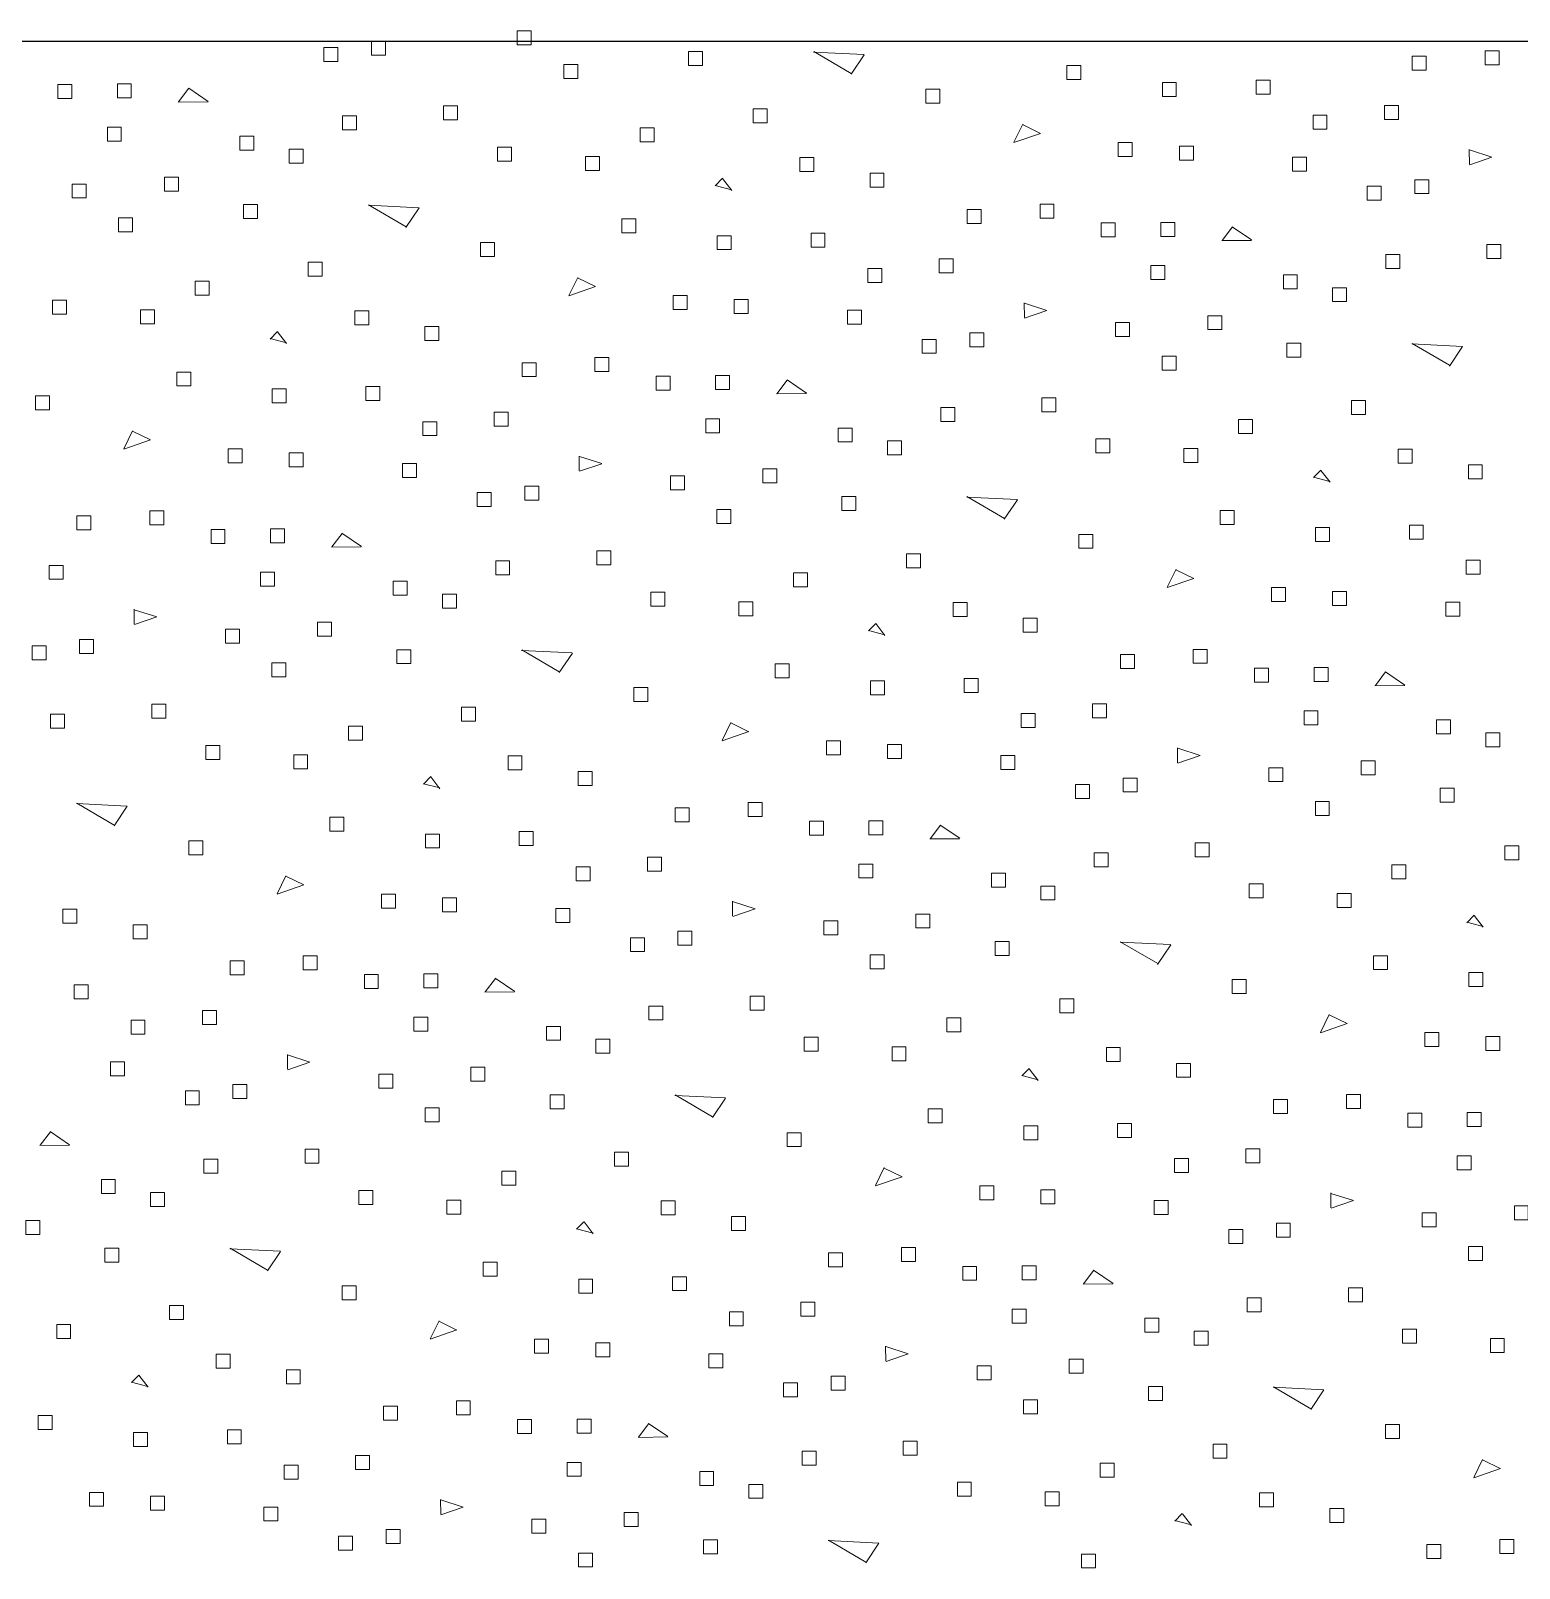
# Model space of a CAD drawing. Header units: millimetres. Extents: x 0 to 23.3, y 0 to 16.5.
# Drawn here: x 17.2293 to 17.4425, y 4.2948 to 4.515 of the extents above; entities that cross this region are included whole.
import ezdxf

# ---------------------------------------------------------------- set-up
doc = ezdxf.new("R2010")
doc.units = ezdxf.units.MM
doc.layers.add('PDF _Геометрия', color=7, linetype='Continuous')

msp = doc.modelspace()

# ---------------------------------------------------------------- linework, layer by layer
at = {"layer": 'PDF _Геометрия', "lineweight": 5}
for points in [[(17.29899, 4.51303), (17.30099, 4.51303), (17.30099, 4.51503), (17.29899, 4.51503)], [(17.2713, 4.51063), (17.2733, 4.51063), (17.2733, 4.51263), (17.2713, 4.51263)], [(17.27811, 4.51155), (17.28011, 4.51155), (17.28011, 4.51355), (17.27811, 4.51355)], [(17.30565, 4.50819), (17.30765, 4.50819), (17.30765, 4.51019), (17.30565, 4.51019)], [(17.32354, 4.51008), (17.32554, 4.51008), (17.32554, 4.51208), (17.32354, 4.51208)], [(17.42718, 4.50939), (17.42918, 4.50939), (17.42918, 4.51139), (17.42718, 4.51139)], [(17.43762, 4.51014), (17.43962, 4.51014), (17.43962, 4.51214), (17.43762, 4.51214)], [(17.37772, 4.50805), (17.37972, 4.50805), (17.37972, 4.51005), (17.37772, 4.51005)], [(17.40482, 4.50597), (17.40682, 4.50597), (17.40682, 4.50797), (17.40482, 4.50797)], [(17.23318, 4.50535), (17.23518, 4.50535), (17.23518, 4.50735), (17.23318, 4.50735)], [(17.24171, 4.50543), (17.24371, 4.50543), (17.24371, 4.50743), (17.24171, 4.50743)], [(17.3575, 4.50465), (17.3595, 4.50465), (17.3595, 4.50665), (17.3575, 4.50665)], [(17.39139, 4.50563), (17.39339, 4.50563), (17.39339, 4.50763), (17.39139, 4.50763)], [(17.28844, 4.50227), (17.29044, 4.50227), (17.29044, 4.50427), (17.28844, 4.50427)], [(17.33279, 4.50185), (17.33479, 4.50185), (17.33479, 4.50385), (17.33279, 4.50385)], [(17.4232, 4.50232), (17.4252, 4.50232), (17.4252, 4.50432), (17.4232, 4.50432)], [(17.27395, 4.50085), (17.27595, 4.50085), (17.27595, 4.50285), (17.27395, 4.50285)], [(17.41297, 4.50094), (17.41497, 4.50094), (17.41497, 4.50294), (17.41297, 4.50294)], [(17.24028, 4.49923), (17.24228, 4.49923), (17.24228, 4.50123), (17.24028, 4.50123)], [(17.25927, 4.49793), (17.26127, 4.49793), (17.26127, 4.49993), (17.25927, 4.49993)], [(17.31662, 4.49913), (17.31862, 4.49913), (17.31862, 4.50113), (17.31662, 4.50113)], [(17.26632, 4.49608), (17.26832, 4.49608), (17.26832, 4.49808), (17.26632, 4.49808)], [(17.29617, 4.49637), (17.29817, 4.49637), (17.29817, 4.49837), (17.29617, 4.49837)], [(17.30877, 4.49501), (17.31077, 4.49501), (17.31077, 4.49701), (17.30877, 4.49701)], [(17.38508, 4.49704), (17.38708, 4.49704), (17.38708, 4.49904), (17.38508, 4.49904)], [(17.39383, 4.49648), (17.39583, 4.49648), (17.39583, 4.49848), (17.39383, 4.49848)], [(17.33947, 4.49488), (17.34147, 4.49488), (17.34147, 4.49688), (17.33947, 4.49688)], [(17.41005, 4.49494), (17.41205, 4.49494), (17.41205, 4.49694), (17.41005, 4.49694)], [(17.23524, 4.49108), (17.23724, 4.49108), (17.23724, 4.49308), (17.23524, 4.49308)], [(17.24845, 4.49207), (17.25045, 4.49207), (17.25045, 4.49407), (17.24845, 4.49407)], [(17.34952, 4.49264), (17.35152, 4.49264), (17.35152, 4.49464), (17.34952, 4.49464)], [(17.42075, 4.49078), (17.42275, 4.49078), (17.42275, 4.49278), (17.42075, 4.49278)], [(17.42756, 4.4917), (17.42956, 4.4917), (17.42956, 4.4937), (17.42756, 4.4937)], [(17.2419, 4.48624), (17.2439, 4.48624), (17.2439, 4.48824), (17.2419, 4.48824)], [(17.25979, 4.48813), (17.26179, 4.48813), (17.26179, 4.49013), (17.25979, 4.49013)], [(17.36343, 4.48744), (17.36543, 4.48744), (17.36543, 4.48944), (17.36343, 4.48944)], [(17.37387, 4.48818), (17.37587, 4.48818), (17.37587, 4.49018), (17.37387, 4.49018)], [(17.31397, 4.4861), (17.31597, 4.4861), (17.31597, 4.4881), (17.31397, 4.4881)], [(17.34107, 4.48402), (17.34307, 4.48402), (17.34307, 4.48602), (17.34107, 4.48602)], [(17.38264, 4.4855), (17.38464, 4.4855), (17.38464, 4.4875), (17.38264, 4.4875)], [(17.39116, 4.48558), (17.39316, 4.48558), (17.39316, 4.48758), (17.39116, 4.48758)], [(17.29375, 4.4827), (17.29575, 4.4827), (17.29575, 4.4847), (17.29375, 4.4847)], [(17.32764, 4.48368), (17.32964, 4.48368), (17.32964, 4.48568), (17.32764, 4.48568)], [(17.43789, 4.48242), (17.43989, 4.48242), (17.43989, 4.48442), (17.43789, 4.48442)], [(17.26904, 4.4799), (17.27104, 4.4799), (17.27104, 4.4819), (17.26904, 4.4819)], [(17.35944, 4.48037), (17.36144, 4.48037), (17.36144, 4.48237), (17.35944, 4.48237)], [(17.42341, 4.481), (17.42541, 4.481), (17.42541, 4.483), (17.42341, 4.483)], [(17.34922, 4.47899), (17.35122, 4.47899), (17.35122, 4.48099), (17.34922, 4.48099)], [(17.38973, 4.47939), (17.39173, 4.47939), (17.39173, 4.48139), (17.38973, 4.48139)], [(17.40872, 4.47808), (17.41072, 4.47808), (17.41072, 4.48008), (17.40872, 4.48008)], [(17.25286, 4.47718), (17.25486, 4.47718), (17.25486, 4.47918), (17.25286, 4.47918)], [(17.41578, 4.47623), (17.41778, 4.47623), (17.41778, 4.47823), (17.41578, 4.47823)], [(17.23242, 4.47442), (17.23442, 4.47442), (17.23442, 4.47642), (17.23242, 4.47642)], [(17.24502, 4.47305), (17.24702, 4.47305), (17.24702, 4.47505), (17.24502, 4.47505)], [(17.32133, 4.47509), (17.32333, 4.47509), (17.32333, 4.47709), (17.32133, 4.47709)], [(17.33008, 4.47453), (17.33208, 4.47453), (17.33208, 4.47653), (17.33008, 4.47653)], [(17.3463, 4.47299), (17.3483, 4.47299), (17.3483, 4.47499), (17.3463, 4.47499)], [(17.27572, 4.47293), (17.27772, 4.47293), (17.27772, 4.47493), (17.27572, 4.47493)], [(17.3847, 4.47123), (17.3867, 4.47123), (17.3867, 4.47323), (17.3847, 4.47323)], [(17.3979, 4.47222), (17.3999, 4.47222), (17.3999, 4.47422), (17.3979, 4.47422)], [(17.28576, 4.47068), (17.28776, 4.47068), (17.28776, 4.47268), (17.28576, 4.47268)], [(17.357, 4.46883), (17.359, 4.46883), (17.359, 4.47083), (17.357, 4.47083)], [(17.36381, 4.46975), (17.36581, 4.46975), (17.36581, 4.47175), (17.36381, 4.47175)], [(17.39135, 4.4664), (17.39335, 4.4664), (17.39335, 4.4684), (17.39135, 4.4684)], [(17.40924, 4.46828), (17.41124, 4.46828), (17.41124, 4.47028), (17.40924, 4.47028)], [(17.25022, 4.46415), (17.25222, 4.46415), (17.25222, 4.46615), (17.25022, 4.46615)], [(17.29968, 4.46549), (17.30168, 4.46549), (17.30168, 4.46749), (17.29968, 4.46749)], [(17.31012, 4.46623), (17.31212, 4.46623), (17.31212, 4.46823), (17.31012, 4.46823)], [(17.27732, 4.46207), (17.27932, 4.46207), (17.27932, 4.46407), (17.27732, 4.46407)], [(17.31888, 4.46355), (17.32088, 4.46355), (17.32088, 4.46555), (17.31888, 4.46555)], [(17.32741, 4.46363), (17.32941, 4.46363), (17.32941, 4.46563), (17.32741, 4.46563)], [(17.23, 4.46075), (17.232, 4.46075), (17.232, 4.46275), (17.23, 4.46275)], [(17.26389, 4.46173), (17.26589, 4.46173), (17.26589, 4.46373), (17.26389, 4.46373)], [(17.37414, 4.46047), (17.37614, 4.46047), (17.37614, 4.46247), (17.37414, 4.46247)], [(17.41849, 4.46005), (17.42049, 4.46005), (17.42049, 4.46205), (17.41849, 4.46205)], [(17.29569, 4.45842), (17.29769, 4.45842), (17.29769, 4.46042), (17.29569, 4.46042)], [(17.35966, 4.45905), (17.36166, 4.45905), (17.36166, 4.46105), (17.35966, 4.46105)], [(17.28547, 4.45704), (17.28747, 4.45704), (17.28747, 4.45904), (17.28547, 4.45904)], [(17.32598, 4.45744), (17.32798, 4.45744), (17.32798, 4.45944), (17.32598, 4.45944)], [(17.34497, 4.45613), (17.34697, 4.45613), (17.34697, 4.45813), (17.34497, 4.45813)], [(17.40232, 4.45733), (17.40432, 4.45733), (17.40432, 4.45933), (17.40232, 4.45933)], [(17.25758, 4.45314), (17.25958, 4.45314), (17.25958, 4.45514), (17.25758, 4.45514)], [(17.35203, 4.45428), (17.35403, 4.45428), (17.35403, 4.45628), (17.35203, 4.45628)], [(17.38187, 4.45457), (17.38387, 4.45457), (17.38387, 4.45657), (17.38187, 4.45657)], [(17.39447, 4.45321), (17.39647, 4.45321), (17.39647, 4.45521), (17.39447, 4.45521)], [(17.26633, 4.45258), (17.26833, 4.45258), (17.26833, 4.45458), (17.26633, 4.45458)], [(17.28255, 4.45104), (17.28455, 4.45104), (17.28455, 4.45304), (17.28255, 4.45304)], [(17.42517, 4.45308), (17.42717, 4.45308), (17.42717, 4.45508), (17.42517, 4.45508)], [(17.32095, 4.44928), (17.32295, 4.44928), (17.32295, 4.45128), (17.32095, 4.45128)], [(17.33415, 4.45027), (17.33615, 4.45027), (17.33615, 4.45227), (17.33415, 4.45227)], [(17.43522, 4.45084), (17.43722, 4.45084), (17.43722, 4.45284), (17.43522, 4.45284)], [(17.29325, 4.44688), (17.29525, 4.44688), (17.29525, 4.44888), (17.29325, 4.44888)], [(17.30006, 4.4478), (17.30206, 4.4478), (17.30206, 4.4498), (17.30006, 4.4498)], [(17.3276, 4.44444), (17.3296, 4.44444), (17.3296, 4.44644), (17.3276, 4.44644)], [(17.34549, 4.44633), (17.34749, 4.44633), (17.34749, 4.44833), (17.34549, 4.44833)], [(17.23593, 4.44354), (17.23793, 4.44354), (17.23793, 4.44554), (17.23593, 4.44554)], [(17.24636, 4.44428), (17.24836, 4.44428), (17.24836, 4.44628), (17.24636, 4.44628)], [(17.39967, 4.4443), (17.40167, 4.4443), (17.40167, 4.4463), (17.39967, 4.4463)], [(17.42677, 4.44222), (17.42877, 4.44222), (17.42877, 4.44422), (17.42677, 4.44422)], [(17.25513, 4.4416), (17.25713, 4.4416), (17.25713, 4.4436), (17.25513, 4.4436)], [(17.26366, 4.44168), (17.26566, 4.44168), (17.26566, 4.44368), (17.26366, 4.44368)], [(17.37945, 4.4409), (17.38145, 4.4409), (17.38145, 4.4429), (17.37945, 4.4429)], [(17.41334, 4.44188), (17.41534, 4.44188), (17.41534, 4.44388), (17.41334, 4.44388)], [(17.31039, 4.43852), (17.31239, 4.43852), (17.31239, 4.44052), (17.31039, 4.44052)], [(17.35474, 4.4381), (17.35674, 4.4381), (17.35674, 4.4401), (17.35474, 4.4401)], [(17.23194, 4.43646), (17.23394, 4.43646), (17.23394, 4.43846), (17.23194, 4.43846)], [(17.2959, 4.4371), (17.2979, 4.4371), (17.2979, 4.4391), (17.2959, 4.4391)], [(17.43493, 4.43719), (17.43693, 4.43719), (17.43693, 4.43919), (17.43493, 4.43919)], [(17.26223, 4.43548), (17.26423, 4.43548), (17.26423, 4.43748), (17.26223, 4.43748)], [(17.28122, 4.43418), (17.28322, 4.43418), (17.28322, 4.43618), (17.28122, 4.43618)], [(17.33857, 4.43538), (17.34057, 4.43538), (17.34057, 4.43738), (17.33857, 4.43738)], [(17.28827, 4.43233), (17.29027, 4.43233), (17.29027, 4.43433), (17.28827, 4.43433)], [(17.31812, 4.43262), (17.32012, 4.43262), (17.32012, 4.43462), (17.31812, 4.43462)], [(17.33072, 4.43125), (17.33272, 4.43125), (17.33272, 4.43325), (17.33072, 4.43325)], [(17.36142, 4.43113), (17.36342, 4.43113), (17.36342, 4.43313), (17.36142, 4.43313)], [(17.40703, 4.43329), (17.40903, 4.43329), (17.40903, 4.43529), (17.40703, 4.43529)], [(17.41578, 4.43273), (17.41778, 4.43273), (17.41778, 4.43473), (17.41578, 4.43473)], [(17.432, 4.43119), (17.434, 4.43119), (17.434, 4.43319), (17.432, 4.43319)], [(17.25719, 4.42733), (17.25919, 4.42733), (17.25919, 4.42933), (17.25719, 4.42933)], [(17.2704, 4.42831), (17.2724, 4.42831), (17.2724, 4.43031), (17.2704, 4.43031)], [(17.37147, 4.42888), (17.37347, 4.42888), (17.37347, 4.43088), (17.37147, 4.43088)], [(17.2295, 4.42493), (17.2315, 4.42493), (17.2315, 4.42693), (17.2295, 4.42693)], [(17.23631, 4.42585), (17.23831, 4.42585), (17.23831, 4.42785), (17.23631, 4.42785)], [(17.26385, 4.42249), (17.26585, 4.42249), (17.26585, 4.42449), (17.26385, 4.42449)], [(17.28174, 4.42438), (17.28374, 4.42438), (17.28374, 4.42638), (17.28174, 4.42638)], [(17.33592, 4.42235), (17.33792, 4.42235), (17.33792, 4.42435), (17.33592, 4.42435)], [(17.38538, 4.42369), (17.38738, 4.42369), (17.38738, 4.42569), (17.38538, 4.42569)], [(17.39582, 4.42443), (17.39782, 4.42443), (17.39782, 4.42643), (17.39582, 4.42643)], [(17.36302, 4.42027), (17.36502, 4.42027), (17.36502, 4.42227), (17.36302, 4.42227)], [(17.40459, 4.42175), (17.40659, 4.42175), (17.40659, 4.42375), (17.40459, 4.42375)], [(17.41312, 4.42183), (17.41512, 4.42183), (17.41512, 4.42383), (17.41312, 4.42383)], [(17.3157, 4.41895), (17.3177, 4.41895), (17.3177, 4.42095), (17.3157, 4.42095)], [(17.34959, 4.41993), (17.35159, 4.41993), (17.35159, 4.42193), (17.34959, 4.42193)], [(17.24664, 4.41657), (17.24864, 4.41657), (17.24864, 4.41857), (17.24664, 4.41857)], [(17.29099, 4.41615), (17.29299, 4.41615), (17.29299, 4.41815), (17.29099, 4.41815)], [(17.3814, 4.41662), (17.3834, 4.41662), (17.3834, 4.41862), (17.3814, 4.41862)], [(17.23215, 4.41514), (17.23415, 4.41514), (17.23415, 4.41714), (17.23215, 4.41714)], [(17.37117, 4.41524), (17.37317, 4.41524), (17.37317, 4.41724), (17.37117, 4.41724)], [(17.41168, 4.41564), (17.41368, 4.41564), (17.41368, 4.41764), (17.41168, 4.41764)], [(17.43067, 4.41433), (17.43267, 4.41433), (17.43267, 4.41633), (17.43067, 4.41633)], [(17.27482, 4.41343), (17.27682, 4.41343), (17.27682, 4.41543), (17.27482, 4.41543)], [(17.34328, 4.41134), (17.34528, 4.41134), (17.34528, 4.41334), (17.34328, 4.41334)], [(17.43773, 4.41248), (17.43973, 4.41248), (17.43973, 4.41448), (17.43773, 4.41448)], [(17.25437, 4.41067), (17.25637, 4.41067), (17.25637, 4.41267), (17.25437, 4.41267)], [(17.26697, 4.4093), (17.26897, 4.4093), (17.26897, 4.4113), (17.26697, 4.4113)], [(17.29767, 4.40918), (17.29967, 4.40918), (17.29967, 4.41118), (17.29767, 4.41118)], [(17.35203, 4.41078), (17.35403, 4.41078), (17.35403, 4.41278), (17.35203, 4.41278)], [(17.36825, 4.40924), (17.37025, 4.40924), (17.37025, 4.41124), (17.36825, 4.41124)], [(17.30772, 4.40693), (17.30972, 4.40693), (17.30972, 4.40893), (17.30772, 4.40893)], [(17.40665, 4.40748), (17.40865, 4.40748), (17.40865, 4.40948), (17.40665, 4.40948)], [(17.41986, 4.40847), (17.42186, 4.40847), (17.42186, 4.41047), (17.41986, 4.41047)], [(17.37895, 4.40508), (17.38095, 4.40508), (17.38095, 4.40708), (17.37895, 4.40708)], [(17.38576, 4.406), (17.38776, 4.406), (17.38776, 4.408), (17.38576, 4.408)], [(17.33207, 4.40248), (17.33407, 4.40248), (17.33407, 4.40448), (17.33207, 4.40448)], [(17.41331, 4.40264), (17.4153, 4.40264), (17.4153, 4.40464), (17.41331, 4.40464)], [(17.4312, 4.40453), (17.4332, 4.40453), (17.4332, 4.40653), (17.4312, 4.40653)], [(17.27217, 4.4004), (17.27417, 4.4004), (17.27417, 4.4024), (17.27217, 4.4024)], [(17.32163, 4.40174), (17.32363, 4.40174), (17.32363, 4.40374), (17.32163, 4.40374)], [(17.29927, 4.39832), (17.30127, 4.39832), (17.30127, 4.40032), (17.29927, 4.40032)], [(17.34084, 4.3998), (17.34284, 4.3998), (17.34284, 4.4018), (17.34084, 4.4018)], [(17.34936, 4.39988), (17.35136, 4.39988), (17.35136, 4.40188), (17.34936, 4.40188)], [(17.25195, 4.397), (17.25395, 4.397), (17.25395, 4.399), (17.25195, 4.399)], [(17.28584, 4.39798), (17.28784, 4.39798), (17.28784, 4.39998), (17.28584, 4.39998)], [(17.39609, 4.39672), (17.39809, 4.39672), (17.39809, 4.39872), (17.39609, 4.39872)], [(17.44045, 4.3963), (17.44245, 4.3963), (17.44245, 4.3983), (17.44045, 4.3983)], [(17.31764, 4.39466), (17.31964, 4.39466), (17.31964, 4.39666), (17.31764, 4.39666)], [(17.34793, 4.39368), (17.34993, 4.39368), (17.34993, 4.39568), (17.34793, 4.39568)], [(17.38161, 4.3953), (17.38361, 4.3953), (17.38361, 4.3973), (17.38161, 4.3973)], [(17.30742, 4.39328), (17.30942, 4.39328), (17.30942, 4.39528), (17.30742, 4.39528)], [(17.36692, 4.39238), (17.36892, 4.39238), (17.36892, 4.39438), (17.36692, 4.39438)], [(17.42427, 4.39358), (17.42627, 4.39358), (17.42627, 4.39558), (17.42427, 4.39558)], [(17.27953, 4.38938), (17.28153, 4.38938), (17.28153, 4.39138), (17.27953, 4.39138)], [(17.37398, 4.39053), (17.37598, 4.39053), (17.37598, 4.39253), (17.37398, 4.39253)], [(17.40382, 4.39082), (17.40582, 4.39082), (17.40582, 4.39282), (17.40382, 4.39282)], [(17.41642, 4.38946), (17.41842, 4.38946), (17.41842, 4.39146), (17.41642, 4.39146)], [(17.23392, 4.38723), (17.23592, 4.38723), (17.23592, 4.38923), (17.23392, 4.38923)], [(17.28828, 4.38883), (17.29028, 4.38883), (17.29028, 4.39083), (17.28828, 4.39083)], [(17.3045, 4.38729), (17.3065, 4.38729), (17.3065, 4.38929), (17.3045, 4.38929)], [(17.24396, 4.38498), (17.24596, 4.38498), (17.24596, 4.38698), (17.24396, 4.38698)], [(17.3429, 4.38553), (17.3449, 4.38553), (17.3449, 4.38753), (17.3429, 4.38753)], [(17.3561, 4.38652), (17.3581, 4.38652), (17.3581, 4.38852), (17.3561, 4.38852)], [(17.3152, 4.38313), (17.3172, 4.38313), (17.3172, 4.38513), (17.3152, 4.38513)], [(17.32201, 4.38405), (17.32401, 4.38405), (17.32401, 4.38605), (17.32201, 4.38605)], [(17.26832, 4.38053), (17.27032, 4.38053), (17.27032, 4.38253), (17.26832, 4.38253)], [(17.34955, 4.38069), (17.35155, 4.38069), (17.35155, 4.38269), (17.34955, 4.38269)], [(17.36745, 4.38258), (17.36945, 4.38258), (17.36945, 4.38458), (17.36745, 4.38458)], [(17.42163, 4.38055), (17.42363, 4.38055), (17.42363, 4.38255), (17.42163, 4.38255)], [(17.25788, 4.37979), (17.25988, 4.37979), (17.25988, 4.38179), (17.25788, 4.38179)], [(17.23552, 4.37637), (17.23752, 4.37637), (17.23752, 4.37837), (17.23552, 4.37837)], [(17.27709, 4.37785), (17.27908, 4.37785), (17.27908, 4.37985), (17.27709, 4.37985)], [(17.28561, 4.37793), (17.28761, 4.37793), (17.28761, 4.37993), (17.28561, 4.37993)], [(17.4014, 4.37715), (17.4034, 4.37715), (17.4034, 4.37915), (17.4014, 4.37915)], [(17.43529, 4.37813), (17.43729, 4.37813), (17.43729, 4.38013), (17.43529, 4.38013)], [(17.33234, 4.37477), (17.33434, 4.37477), (17.33434, 4.37677), (17.33234, 4.37677)], [(17.3767, 4.37435), (17.3787, 4.37435), (17.3787, 4.37635), (17.3767, 4.37635)], [(17.25389, 4.37271), (17.25589, 4.37271), (17.25589, 4.37471), (17.25389, 4.37471)], [(17.28418, 4.37173), (17.28618, 4.37173), (17.28618, 4.37373), (17.28418, 4.37373)], [(17.31786, 4.37334), (17.31986, 4.37334), (17.31986, 4.37534), (17.31786, 4.37534)], [(17.24367, 4.37133), (17.24567, 4.37133), (17.24567, 4.37333), (17.24367, 4.37333)], [(17.30317, 4.37043), (17.30517, 4.37043), (17.30517, 4.37243), (17.30317, 4.37243)], [(17.36052, 4.37163), (17.36252, 4.37163), (17.36252, 4.37363), (17.36052, 4.37363)], [(17.42898, 4.36954), (17.43098, 4.36954), (17.43098, 4.37154), (17.42898, 4.37154)], [(17.31023, 4.36858), (17.31223, 4.36858), (17.31223, 4.37058), (17.31023, 4.37058)], [(17.34007, 4.36887), (17.34207, 4.36887), (17.34207, 4.37087), (17.34007, 4.37087)], [(17.35267, 4.3675), (17.35467, 4.3675), (17.35467, 4.3695), (17.35267, 4.3695)], [(17.38337, 4.36738), (17.38537, 4.36738), (17.38537, 4.36938), (17.38337, 4.36938)], [(17.43773, 4.36898), (17.43973, 4.36898), (17.43973, 4.37098), (17.43773, 4.37098)], [(17.24075, 4.36533), (17.24275, 4.36533), (17.24275, 4.36733), (17.24075, 4.36733)], [(17.39342, 4.36513), (17.39542, 4.36513), (17.39542, 4.36713), (17.39342, 4.36713)], [(17.27915, 4.36358), (17.28115, 4.36358), (17.28115, 4.36558), (17.27915, 4.36558)], [(17.29235, 4.36456), (17.29435, 4.36456), (17.29435, 4.36656), (17.29235, 4.36656)], [(17.25145, 4.36118), (17.25345, 4.36118), (17.25345, 4.36318), (17.25145, 4.36318)], [(17.25826, 4.3621), (17.26026, 4.3621), (17.26026, 4.3641), (17.25826, 4.3641)], [(17.3037, 4.36062), (17.3057, 4.36062), (17.3057, 4.36262), (17.3037, 4.36262)], [(17.41777, 4.36068), (17.41977, 4.36068), (17.41977, 4.36268), (17.41777, 4.36268)], [(17.2858, 4.35874), (17.2878, 4.35874), (17.2878, 4.36074), (17.2858, 4.36074)], [(17.35787, 4.3586), (17.35987, 4.3586), (17.35987, 4.3606), (17.35787, 4.3606)], [(17.40733, 4.35994), (17.40933, 4.35994), (17.40933, 4.36194), (17.40733, 4.36194)], [(17.38497, 4.35652), (17.38697, 4.35652), (17.38697, 4.35852), (17.38497, 4.35852)], [(17.42654, 4.358), (17.42854, 4.358), (17.42854, 4.36), (17.42654, 4.36)], [(17.43507, 4.35808), (17.43707, 4.35808), (17.43707, 4.36008), (17.43507, 4.36008)], [(17.33765, 4.3552), (17.33965, 4.3552), (17.33965, 4.3572), (17.33765, 4.3572)], [(17.37154, 4.35618), (17.37354, 4.35618), (17.37354, 4.35818), (17.37154, 4.35818)], [(17.26859, 4.35282), (17.27059, 4.35282), (17.27059, 4.35482), (17.26859, 4.35482)], [(17.31294, 4.3524), (17.31494, 4.3524), (17.31494, 4.3544), (17.31294, 4.3544)], [(17.40335, 4.35287), (17.40535, 4.35287), (17.40535, 4.35487), (17.40335, 4.35487)], [(17.43363, 4.35188), (17.43563, 4.35188), (17.43563, 4.35388), (17.43363, 4.35388)], [(17.2541, 4.35139), (17.2561, 4.35139), (17.2561, 4.35339), (17.2541, 4.35339)], [(17.29677, 4.34968), (17.29877, 4.34968), (17.29877, 4.35168), (17.29677, 4.35168)], [(17.39313, 4.35148), (17.39513, 4.35148), (17.39513, 4.35348), (17.39313, 4.35348)], [(17.23942, 4.34848), (17.24142, 4.34848), (17.24142, 4.35048), (17.23942, 4.35048)], [(17.36523, 4.34759), (17.36723, 4.34759), (17.36723, 4.34959), (17.36523, 4.34959)], [(17.24648, 4.34663), (17.24848, 4.34663), (17.24848, 4.34863), (17.24648, 4.34863)], [(17.27632, 4.34692), (17.27832, 4.34692), (17.27832, 4.34892), (17.27632, 4.34892)], [(17.28892, 4.34555), (17.29092, 4.34555), (17.29092, 4.34755), (17.28892, 4.34755)], [(17.31962, 4.34543), (17.32162, 4.34543), (17.32162, 4.34743), (17.31962, 4.34743)], [(17.37398, 4.34703), (17.37598, 4.34703), (17.37598, 4.34903), (17.37398, 4.34903)], [(17.3902, 4.34549), (17.3922, 4.34549), (17.3922, 4.34749), (17.3902, 4.34749)], [(17.32967, 4.34318), (17.33167, 4.34318), (17.33167, 4.34518), (17.32967, 4.34518)], [(17.4286, 4.34373), (17.4306, 4.34373), (17.4306, 4.34573), (17.4286, 4.34573)], [(17.44181, 4.34472), (17.44381, 4.34472), (17.44381, 4.34672), (17.44181, 4.34672)], [(17.2286, 4.34261), (17.2306, 4.34261), (17.2306, 4.34461), (17.2286, 4.34461)], [(17.4009, 4.34133), (17.4029, 4.34133), (17.4029, 4.34333), (17.4009, 4.34333)], [(17.40772, 4.34225), (17.40972, 4.34225), (17.40972, 4.34425), (17.40772, 4.34425)], [(17.23994, 4.33867), (17.24194, 4.33867), (17.24194, 4.34067), (17.23994, 4.34067)], [(17.35402, 4.33873), (17.35602, 4.33873), (17.35602, 4.34073), (17.35402, 4.34073)], [(17.43526, 4.33889), (17.43726, 4.33889), (17.43726, 4.34089), (17.43526, 4.34089)], [(17.29412, 4.33665), (17.29612, 4.33665), (17.29612, 4.33865), (17.29412, 4.33865)], [(17.34358, 4.33799), (17.34558, 4.33799), (17.34558, 4.33999), (17.34358, 4.33999)], [(17.30779, 4.33423), (17.30979, 4.33423), (17.30979, 4.33623), (17.30779, 4.33623)], [(17.32122, 4.33457), (17.32322, 4.33457), (17.32322, 4.33657), (17.32122, 4.33657)], [(17.36279, 4.33605), (17.36479, 4.33605), (17.36479, 4.33805), (17.36279, 4.33805)], [(17.37132, 4.33613), (17.37332, 4.33613), (17.37332, 4.33813), (17.37132, 4.33813)], [(17.2739, 4.33325), (17.2759, 4.33325), (17.2759, 4.33525), (17.2739, 4.33525)], [(17.41804, 4.33297), (17.42004, 4.33297), (17.42004, 4.33497), (17.41804, 4.33497)], [(17.24919, 4.33045), (17.25119, 4.33045), (17.25119, 4.33245), (17.24919, 4.33245)], [(17.3396, 4.33091), (17.3416, 4.33091), (17.3416, 4.33291), (17.3396, 4.33291)], [(17.36988, 4.32993), (17.37188, 4.32993), (17.37188, 4.33193), (17.36988, 4.33193)], [(17.40356, 4.33154), (17.40556, 4.33154), (17.40556, 4.33354), (17.40356, 4.33354)], [(17.23302, 4.32773), (17.23502, 4.32773), (17.23502, 4.32973), (17.23302, 4.32973)], [(17.32938, 4.32953), (17.33137, 4.32953), (17.33137, 4.33153), (17.32938, 4.33153)], [(17.38887, 4.32863), (17.39087, 4.32863), (17.39087, 4.33063), (17.38887, 4.33063)], [(17.30148, 4.32563), (17.30348, 4.32563), (17.30348, 4.32763), (17.30148, 4.32763)], [(17.39593, 4.32678), (17.39793, 4.32678), (17.39793, 4.32878), (17.39593, 4.32878)], [(17.42578, 4.32707), (17.42778, 4.32707), (17.42778, 4.32907), (17.42578, 4.32907)], [(17.43837, 4.3257), (17.44037, 4.3257), (17.44037, 4.3277), (17.43837, 4.3277)], [(17.25587, 4.32348), (17.25787, 4.32348), (17.25787, 4.32548), (17.25587, 4.32548)], [(17.31023, 4.32508), (17.31223, 4.32508), (17.31223, 4.32708), (17.31023, 4.32708)], [(17.32645, 4.32353), (17.32845, 4.32353), (17.32845, 4.32553), (17.32645, 4.32553)], [(17.26592, 4.32123), (17.26792, 4.32123), (17.26792, 4.32323), (17.26592, 4.32323)], [(17.36485, 4.32178), (17.36685, 4.32178), (17.36685, 4.32378), (17.36485, 4.32378)], [(17.37806, 4.32276), (17.38006, 4.32276), (17.38006, 4.32476), (17.37806, 4.32476)], [(17.33715, 4.31938), (17.33915, 4.31938), (17.33915, 4.32138), (17.33715, 4.32138)], [(17.34396, 4.3203), (17.34596, 4.3203), (17.34596, 4.3223), (17.34396, 4.3223)], [(17.3894, 4.31882), (17.3914, 4.31882), (17.3914, 4.32082), (17.3894, 4.32082)], [(17.29027, 4.31678), (17.29227, 4.31678), (17.29227, 4.31878), (17.29027, 4.31878)], [(17.37151, 4.31694), (17.37351, 4.31694), (17.37351, 4.31894), (17.37151, 4.31894)], [(17.23037, 4.3147), (17.23237, 4.3147), (17.23237, 4.3167), (17.23037, 4.3167)], [(17.27983, 4.31604), (17.28183, 4.31604), (17.28183, 4.31804), (17.27983, 4.31804)], [(17.24404, 4.31227), (17.24604, 4.31227), (17.24604, 4.31427), (17.24404, 4.31427)], [(17.25747, 4.31262), (17.25947, 4.31262), (17.25947, 4.31462), (17.25747, 4.31462)], [(17.29904, 4.3141), (17.30104, 4.3141), (17.30104, 4.3161), (17.29904, 4.3161)], [(17.30756, 4.31418), (17.30956, 4.31418), (17.30956, 4.31618), (17.30756, 4.31618)], [(17.42335, 4.3134), (17.42535, 4.3134), (17.42535, 4.3154), (17.42335, 4.3154)], [(17.35429, 4.31102), (17.35629, 4.31102), (17.35629, 4.31302), (17.35429, 4.31302)], [(17.39865, 4.3106), (17.40065, 4.3106), (17.40065, 4.3126), (17.39865, 4.3126)], [(17.27584, 4.30896), (17.27784, 4.30896), (17.27784, 4.31096), (17.27584, 4.31096)], [(17.30613, 4.30798), (17.30813, 4.30798), (17.30813, 4.30998), (17.30613, 4.30998)], [(17.33981, 4.30959), (17.34181, 4.30959), (17.34181, 4.31159), (17.33981, 4.31159)], [(17.38247, 4.30788), (17.38447, 4.30788), (17.38447, 4.30988), (17.38247, 4.30988)], [(17.26562, 4.30758), (17.26762, 4.30758), (17.26762, 4.30958), (17.26562, 4.30958)], [(17.32512, 4.30668), (17.32712, 4.30668), (17.32712, 4.30868), (17.32512, 4.30868)], [(17.23773, 4.30368), (17.23973, 4.30368), (17.23973, 4.30568), (17.23773, 4.30568)], [(17.33218, 4.30483), (17.33418, 4.30483), (17.33418, 4.30683), (17.33218, 4.30683)], [(17.36203, 4.30512), (17.36403, 4.30512), (17.36403, 4.30712), (17.36203, 4.30712)], [(17.37462, 4.30375), (17.37662, 4.30375), (17.37662, 4.30575), (17.37462, 4.30575)], [(17.40532, 4.30363), (17.40732, 4.30363), (17.40732, 4.30563), (17.40532, 4.30563)], [(17.24648, 4.30313), (17.24848, 4.30313), (17.24848, 4.30513), (17.24648, 4.30513)], [(17.2627, 4.30158), (17.2647, 4.30158), (17.2647, 4.30358), (17.2627, 4.30358)], [(17.41537, 4.30138), (17.41737, 4.30138), (17.41737, 4.30338), (17.41537, 4.30338)], [(17.3011, 4.29983), (17.3031, 4.29983), (17.3031, 4.30183), (17.3011, 4.30183)], [(17.31431, 4.30081), (17.31631, 4.30081), (17.31631, 4.30281), (17.31431, 4.30281)], [(17.2734, 4.29742), (17.2754, 4.29742), (17.2754, 4.29942), (17.2734, 4.29942)], [(17.28021, 4.29834), (17.28221, 4.29834), (17.28221, 4.30034), (17.28021, 4.30034)], [(17.32565, 4.29687), (17.32765, 4.29687), (17.32765, 4.29887), (17.32565, 4.29887)], [(17.43972, 4.29693), (17.44172, 4.29693), (17.44172, 4.29893), (17.43972, 4.29893)], [(17.30775, 4.29499), (17.30975, 4.29499), (17.30975, 4.29699), (17.30775, 4.29699)], [(17.37983, 4.29485), (17.38183, 4.29485), (17.38183, 4.29685), (17.37983, 4.29685)], [(17.42928, 4.29619), (17.43128, 4.29619), (17.43128, 4.29819), (17.42928, 4.29819)]]:
    msp.add_lwpolyline(points, close=True, dxfattribs=at)
at = {"layer": 'PDF _Геометрия', "lineweight": 25}
msp.add_lwpolyline([(16.89256, 4.51352), (17.77774, 4.51352), (17.77774, 4.10069), (16.89256, 4.10069)], close=True, dxfattribs=at)
at = {"layer": 'PDF _Геометрия', "lineweight": 18}
for points in [[(17.34142, 4.51198), (17.34868, 4.51163)], [(17.34681, 4.50891), (17.34145, 4.51205)], [(17.34869, 4.5116), (17.3468, 4.50881)], [(17.25197, 4.50679), (17.25049, 4.50485)], [(17.25472, 4.50492), (17.25193, 4.50681)], [(17.25044, 4.50482), (17.2547, 4.50486)], [(17.3714, 4.50165), (17.37014, 4.49907)], [(17.37395, 4.50033), (17.37138, 4.50159)], [(17.37014, 4.49902), (17.37396, 4.50034)], [(17.43536, 4.49802), (17.43538, 4.49589)], [(17.4386, 4.49693), (17.43539, 4.49796)], [(17.43541, 4.49583), (17.4386, 4.49693)], [(17.32839, 4.4939), (17.32734, 4.49282)], [(17.32735, 4.49288), (17.3297, 4.49227)], [(17.32971, 4.49217), (17.32841, 4.49386)], [(17.27767, 4.49003), (17.28493, 4.48968)], [(17.28306, 4.48696), (17.2777, 4.4901)], [(17.28494, 4.48965), (17.28305, 4.48686)], [(17.40142, 4.48694), (17.39994, 4.48501)], [(17.40418, 4.48507), (17.40139, 4.48696)], [(17.39989, 4.48497), (17.40415, 4.48501)], [(17.30765, 4.47969), (17.30639, 4.47712)], [(17.3102, 4.47838), (17.30763, 4.47964)], [(17.30639, 4.47707), (17.31021, 4.47839)], [(17.37161, 4.47607), (17.37163, 4.47394)], [(17.37485, 4.47498), (17.37164, 4.47601)], [(17.37166, 4.47388), (17.37485, 4.47497)], [(17.26464, 4.47195), (17.26359, 4.47087)], [(17.2636, 4.47093), (17.26595, 4.47032)], [(17.26596, 4.47022), (17.26466, 4.47191)], [(17.42713, 4.47018), (17.43438, 4.46983)], [(17.43252, 4.46711), (17.42715, 4.47025)], [(17.43439, 4.4698), (17.4325, 4.46701)], [(17.33767, 4.46499), (17.33619, 4.46305)], [(17.34043, 4.46312), (17.33763, 4.46501)], [(17.33614, 4.46302), (17.3404, 4.46306)], [(17.2439, 4.45774), (17.24264, 4.45517)], [(17.24644, 4.45643), (17.24387, 4.45768)], [(17.24263, 4.45512), (17.24646, 4.45644)], [(17.30786, 4.45412), (17.30788, 4.45199)], [(17.3111, 4.45303), (17.30789, 4.45406)], [(17.30791, 4.45193), (17.3111, 4.45302)], [(17.4141, 4.4521), (17.41304, 4.45102)], [(17.41305, 4.45109), (17.4154, 4.45047)], [(17.41541, 4.45037), (17.41411, 4.45206)], [(17.36337, 4.44823), (17.37063, 4.44788)], [(17.36876, 4.44516), (17.3634, 4.4483)], [(17.37064, 4.44785), (17.36875, 4.44506)], [(17.27392, 4.44304), (17.27244, 4.4411)], [(17.27667, 4.44117), (17.27388, 4.44306)], [(17.27239, 4.44106), (17.27665, 4.44111)], [(17.39335, 4.43789), (17.39209, 4.43532)], [(17.3959, 4.43658), (17.39333, 4.43784)], [(17.39209, 4.43527), (17.39591, 4.43659)], [(17.24411, 4.43217), (17.24413, 4.43004)], [(17.24735, 4.43107), (17.24414, 4.43211)], [(17.24416, 4.42998), (17.24735, 4.43107)], [(17.35035, 4.43015), (17.34929, 4.42907)], [(17.3493, 4.42913), (17.35165, 4.42852)], [(17.35166, 4.42842), (17.35036, 4.43011)], [(17.29962, 4.42628), (17.30688, 4.42593)], [(17.30501, 4.4232), (17.29965, 4.42635)], [(17.30689, 4.4259), (17.305, 4.42311)], [(17.42337, 4.42319), (17.4219, 4.42125)], [(17.42613, 4.42132), (17.42334, 4.42321)], [(17.42184, 4.42122), (17.42611, 4.42126)], [(17.3296, 4.41594), (17.32834, 4.41337)], [(17.33215, 4.41463), (17.32958, 4.41588)], [(17.32834, 4.41332), (17.33216, 4.41464)], [(17.39356, 4.41232), (17.39358, 4.41019)], [(17.3968, 4.41123), (17.39359, 4.41226)], [(17.39361, 4.41013), (17.3968, 4.41122)], [(17.2866, 4.4082), (17.28554, 4.40712)], [(17.28555, 4.40718), (17.2879, 4.40657)], [(17.28791, 4.40647), (17.28661, 4.40816)], [(17.23587, 4.40433), (17.24313, 4.40398)], [(17.24126, 4.40125), (17.2359, 4.4044)], [(17.24314, 4.40395), (17.24125, 4.40116)], [(17.35962, 4.40124), (17.35815, 4.3993)], [(17.36238, 4.39937), (17.35959, 4.40126)], [(17.35809, 4.39927), (17.36235, 4.39931)], [(17.26585, 4.39399), (17.26459, 4.39142)], [(17.2684, 4.39268), (17.26583, 4.39393)], [(17.26459, 4.39137), (17.26841, 4.39269)], [(17.32981, 4.39037), (17.32983, 4.38824)], [(17.33305, 4.38928), (17.32984, 4.39031)], [(17.32986, 4.38818), (17.33305, 4.38927)], [(17.43605, 4.38835), (17.43499, 4.38727)], [(17.435, 4.38733), (17.43735, 4.38672)], [(17.43736, 4.38662), (17.43606, 4.38831)], [(17.38533, 4.38448), (17.39258, 4.38413)], [(17.39072, 4.38141), (17.38535, 4.38455)], [(17.39259, 4.3841), (17.3907, 4.38131)], [(17.29587, 4.37929), (17.2944, 4.37735)], [(17.29863, 4.37742), (17.29583, 4.37931)], [(17.29434, 4.37731), (17.2986, 4.37736)], [(17.4153, 4.37414), (17.41405, 4.37157)], [(17.41785, 4.37283), (17.41528, 4.37409)], [(17.41404, 4.37152), (17.41786, 4.37284)], [(17.26606, 4.36842), (17.26608, 4.36629)], [(17.2693, 4.36732), (17.26609, 4.36836)], [(17.26611, 4.36622), (17.2693, 4.36732)], [(17.3723, 4.3664), (17.37124, 4.36532)], [(17.37125, 4.36538), (17.3736, 4.36477)], [(17.37361, 4.36467), (17.37231, 4.36636)], [(17.32158, 4.36253), (17.32883, 4.36218)], [(17.32697, 4.35945), (17.3216, 4.3626)], [(17.32884, 4.36215), (17.32695, 4.35936)], [(17.23212, 4.35733), (17.23064, 4.3554)], [(17.23487, 4.35547), (17.23208, 4.35736)], [(17.23059, 4.35536), (17.23485, 4.3554)], [(17.35155, 4.35219), (17.35029, 4.34962)], [(17.3541, 4.35088), (17.35153, 4.35213)], [(17.35029, 4.34957), (17.35411, 4.35089)], [(17.41551, 4.34857), (17.41553, 4.34644)], [(17.41875, 4.34748), (17.41554, 4.34851)], [(17.41556, 4.34638), (17.41875, 4.34747)], [(17.30855, 4.34445), (17.30749, 4.34337)], [(17.3075, 4.34343), (17.30985, 4.34282)], [(17.30986, 4.34272), (17.30856, 4.34441)], [(17.26322, 4.3375), (17.25785, 4.34065)], [(17.25783, 4.34058), (17.26508, 4.34022)], [(17.26509, 4.3402), (17.2632, 4.33741)], [(17.38157, 4.33749), (17.3801, 4.33555)], [(17.38433, 4.33562), (17.38154, 4.33751)], [(17.38004, 4.33551), (17.38431, 4.33556)], [(17.2878, 4.33024), (17.28654, 4.32767)], [(17.29035, 4.32893), (17.28778, 4.33018)], [(17.28654, 4.32762), (17.29036, 4.32894)], [(17.35176, 4.32662), (17.35178, 4.32449)], [(17.355, 4.32552), (17.35179, 4.32656)], [(17.35181, 4.32442), (17.355, 4.32552)], [(17.2448, 4.32249), (17.24374, 4.32142)], [(17.24375, 4.32148), (17.2461, 4.32086)], [(17.24611, 4.32076), (17.24481, 4.32246)], [(17.41267, 4.31765), (17.40731, 4.3208)], [(17.40728, 4.32073), (17.41453, 4.32038)], [(17.41454, 4.32035), (17.41265, 4.31756)], [(17.31782, 4.31553), (17.31635, 4.3136)], [(17.32058, 4.31367), (17.31779, 4.31556)], [(17.31629, 4.31356), (17.32055, 4.31361)], [(17.43725, 4.31039), (17.436, 4.30782)], [(17.4398, 4.30908), (17.43723, 4.31033)], [(17.43599, 4.30777), (17.43981, 4.30909)], [(17.28801, 4.30467), (17.28803, 4.30254)], [(17.29125, 4.30357), (17.28804, 4.30461)], [(17.28806, 4.30247), (17.29125, 4.30357)], [(17.39425, 4.30265), (17.39319, 4.30157)], [(17.3932, 4.30163), (17.39555, 4.30102)], [(17.39556, 4.30092), (17.39426, 4.30261)], [(17.34353, 4.29878), (17.35078, 4.29842)], [(17.34892, 4.2957), (17.34356, 4.29885)], [(17.35079, 4.2984), (17.3489, 4.29561)]]:
    msp.add_lwpolyline(points, dxfattribs=at)

doc.saveas('drawing.dxf')
